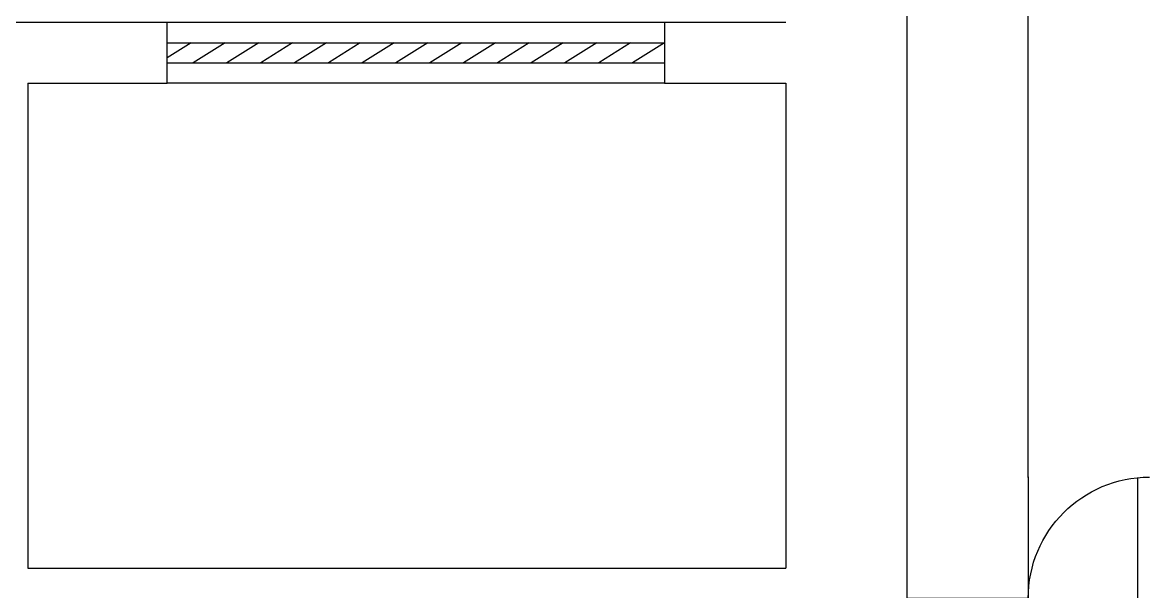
# Model space of a CAD drawing. Extents: x 4483434 to 4539506, y -104156 to -74067.
# Drawn here: x 4500369 to 4502228, y -87046 to -86108 of the extents above; entities that cross this region are included whole.
import ezdxf

# ---------------------------------------------------------------- set-up
doc = ezdxf.new("R2010")
doc.units = 0
doc.header["$LTSCALE"] = 1000
doc.header["$MEASUREMENT"] = 0
doc.layers.add('EQUIP-动力', color=3, linetype='Continuous')
doc.layers.add('图层1', color=7, linetype='Continuous')
doc.styles.get("Standard").update_dxf_attribs({"font": 'gbenor.shx', "bigfont": 'gbcbig.shx'})

# ---------------------------------------------------------------- blocks, each defined once
blk = doc.blocks.new('$equip$00001238')
for p, q in [((0.4975, 0.95), (-0.4975, 0.95)), ((0.5, 0.5), (-0.5, 0.5)), ((0, 0.5), (0, 0))]:
    blk.add_line(p, q)
blk.add_arc((0, 1), 0.5, 180, 0)
for p in [(0, 0.95), (-0.5, 0.5), (0.5, 0.5), (0, 0)]:
    blk.add_point(p)
at = {"flags": 9}
blk.add_attdef('A', (0, 0), '', height=0.00002, dxfattribs=at)
blk = doc.blocks.new('$WINLIB2D$00000039')
at = {"color": 0}
for points in [[(-0.5, 0.5), (-0.5, -0.5)], [(0.5, 0.5), (-0.5, 0.5)], [(0.5, -0.5), (0.5, 0.5)], [(-0.5, 0.1667), (0.5, 0.1667)], [(-0.3839, -0.1667), (-0.448, 0.1667)], [(-0.3159, -0.1667), (-0.38, 0.1667)], [(-0.2479, -0.1667), (-0.312, 0.1667)], [(-0.1799, -0.1667), (-0.244, 0.1667)], [(-0.1119, -0.1667), (-0.176, 0.1667)], [(-0.0439, -0.1667), (-0.108, 0.1667)], [(0.0241, -0.1667), (-0.04, 0.1667)], [(0.0921, -0.1667), (0.028, 0.1667)], [(0.16, -0.1667), (0.0959, 0.1667)], [(0.228, -0.1667), (0.1639, 0.1667)], [(0.296, -0.1667), (0.2319, 0.1667)], [(0.364, -0.1667), (0.2999, 0.1667)], [(0.432, -0.1667), (0.3679, 0.1667)], [(0.5, -0.1667), (0.4359, 0.1667)], [(-0.4519, -0.1667), (-0.5, 0.0836)], [(-0.5, -0.1667), (0.5, -0.1667)], [(0.5, -0.5), (-0.5, -0.5)]]:
    blk.add_lwpolyline(points, dxfattribs=at)

msp = doc.modelspace()

# ---------------------------------------------------------------- linework, layer by layer
at = {"color": 7}
for p, q in [((4501828, -83257.8), (4501828, -86207.8)), ((4500608, -86107.8), (4500328.6, -86107.8)), ((4500608, -86207.8), (4500608, -86107.8)), ((4501628, -86107.8), (4501428, -86107.8)), ((4501428, -86107.8), (4501428, -86207.8)), ((4500378, -86207.8), (4500608, -86207.8)), ((4500378, -86207.8), (4500378, -87007.8)), ((4501428, -86207.8), (4501628, -86207.8)), ((4501628, -86207.8), (4501628, -87007.8)), ((4501828, -86207.8), (4501828, -87107.8)), ((4500378, -87007.8), (4501628, -87007.8))]:
    msp.add_line(p, q, dxfattribs=at)
at = {"layer": '图层1', "color": 4}
msp.add_line((4502028, -86857.8), (4502028, -84495.7), dxfattribs=at)

# ---------------------------------------------------------------- block references
at = {"color": 7, "xscale": -820, "yscale": 100, "zscale": 100, "rotation": 179.9999999998665}
msp.add_blockref('$WINLIB2D$00000039', (4501018, -86157.8), dxfattribs=at)
at = {"layer": 'EQUIP-动力', "color": 4, "xscale": -400, "yscale": 400, "zscale": 400, "rotation": 270}
msp.add_blockref('$equip$00001238', (4501828, -87057.8), dxfattribs=at)

doc.saveas('drawing.dxf')
